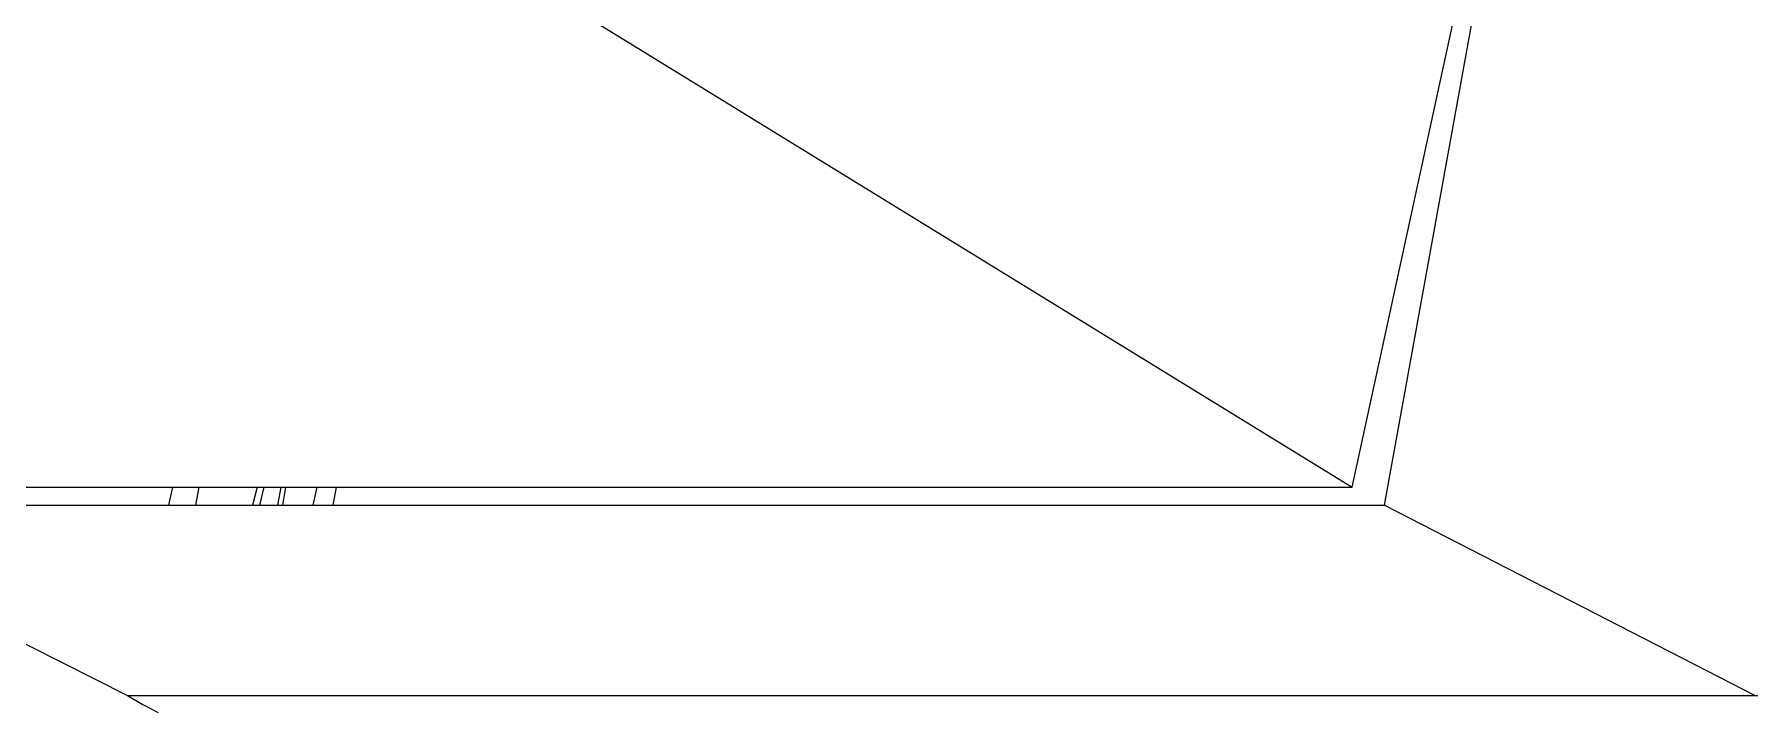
# Model space of a CAD drawing. Extents: x -24961 to 905641, y -154323 to 635957.
# Drawn here: x 396073.26 to 396100.56, y -143387.53 to -143376.85 of the extents above; entities that cross this region are included whole.
import ezdxf

# ---------------------------------------------------------------- set-up
doc = ezdxf.new("R2010")
doc.units = 0
doc.header["$LTSCALE"] = 1000
doc.header["$MEASUREMENT"] = 0

msp = doc.modelspace()

# ---------------------------------------------------------------- linework, layer by layer
for p, q in [((396094.153, -143384.021), (396097.543, -143368.417)), ((396094.662, -143384.308), (396097.543, -143368.417)), ((396076.073, -143372.912), (396094.153, -143384.021)), ((396073.128, -143384.021), (396075.447, -143384.021)), ((396075.447, -143384.021), (396075.385, -143384.308)), ((396075.447, -143384.021), (396075.867, -143384.021)), ((396075.867, -143384.021), (396075.815, -143384.308)), ((396075.867, -143384.021), (396076.792, -143384.021)), ((396076.792, -143384.021), (396076.716, -143384.308)), ((396076.792, -143384.021), (396076.9, -143384.021)), ((396076.835, -143384.308), (396076.9, -143384.021)), ((396076.9, -143384.021), (396077.167, -143384.021)), ((396077.167, -143384.021), (396077.113, -143384.308)), ((396077.167, -143384.021), (396077.238, -143384.021)), ((396077.238, -143384.021), (396077.194, -143384.308)), ((396077.238, -143384.021), (396077.734, -143384.021)), ((396077.734, -143384.021), (396077.672, -143384.308)), ((396077.734, -143384.021), (396078.042, -143384.021)), ((396078.042, -143384.021), (396077.988, -143384.308)), ((396078.042, -143384.021), (396094.153, -143384.021)), ((396073.063, -143384.308), (396075.385, -143384.308)), ((396075.385, -143384.308), (396075.815, -143384.308)), ((396075.815, -143384.308), (396076.716, -143384.308)), ((396076.716, -143384.308), (396076.835, -143384.308)), ((396076.835, -143384.308), (396077.113, -143384.308)), ((396077.113, -143384.308), (396077.194, -143384.308)), ((396077.194, -143384.308), (396077.672, -143384.308)), ((396077.672, -143384.308), (396077.988, -143384.308)), ((396077.988, -143384.308), (396094.662, -143384.308)), ((396094.662, -143384.308), (396100.541, -143387.321)), ((396072.619, -143386.259), (396074.736, -143387.321)), ((396074.736, -143387.321), (396100.541, -143387.321)), ((396074.736, -143387.321), (396074.976, -143387.467)), ((396074.976, -143387.467), (396075.22, -143387.592)), ((396100.541, -143387.321), (396100.586, -143387.321))]:
    msp.add_line(p, q)

doc.saveas('drawing.dxf')
